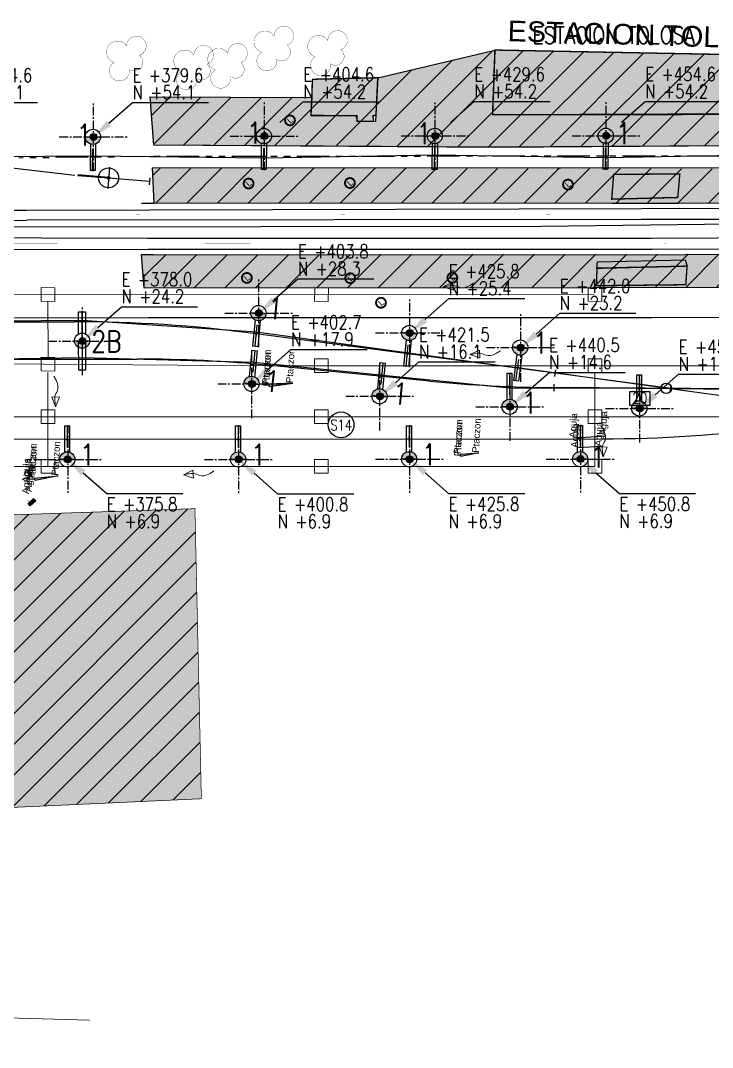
# Model space of a CAD drawing. Header units: millimetres. Extents: x -940 to 1351, y -586 to 711.
# Drawn here: x 968.1 to 1069.3, y 204.7 to 355 of the extents above; entities that cross this region are included whole.
import ezdxf
from ezdxf import colors
from ezdxf.entities.mleader import LeaderData, LeaderLine
from ezdxf.enums import TextEntityAlignment as Align
from ezdxf.math import Vec2, Vec3

# ---------------------------------------------------------------- set-up
doc = ezdxf.new("R2010")
doc.units = ezdxf.units.MM
for name, pattern in [('CENTER', [50.8, 31.75, -6.35, 6.35, -6.35]), ('DASHED2', [0.375, 0.25, -0.125]), ('PHANTOM2', [31.75, 15.875, -3.175, 3.175, -3.175, 3.175, -3.175])]:
    doc.linetypes.add(name, pattern=pattern)
for name, color, linetype in [('_FO TESUR', 6, 'Continuous'), ('Cambios 1.8', 4, 'Continuous'), ('Catenaria', 2, 'Continuous'), ('ENad-AGUJAS', 22, 'Continuous'), ('ENad-ARBOLES', 84, 'Continuous'), ('ENad-cambios', 15, 'Continuous'), ('ENad-EDIFICIOS_ANDENES', 42, 'Continuous'), ('ENad-luminarias', 40, 'Continuous'), ('ENad-NORTE', 4, 'Continuous'), ('ENad-Vias principales', 2, 'Continuous'), ('GE- EDIFICIOS EXISTENTES', 252, 'Continuous'), ('GE-Cotas', 1, 'Continuous'), ('GE-Simbologia', 2, 'Continuous'), ('GE-Textos', 3, 'Continuous'), ('INTOCABLE', 6, 'Continuous'), ('LIMITE PREDIO', 252, 'Continuous'), ('ME-Vias con catenarias', 30, 'Continuous'), ('Nombre de secciòn de emparrillado', 70, 'Continuous'), ('Scr Aguja', 1, 'Continuous'), ('Scr Corazon', 12, 'Continuous'), ('UNIFILAR RIEL EXISTENTE', 140, 'PHANTOM2'), ('unifilar VIAS Ppales', 5, 'DASHED2'), ('Vias principales', 5, 'Continuous')]:
    doc.layers.add(name, color=color, linetype=linetype)
for name, color, linetype, lineweight in [('Catenaria textos', 253, 'Continuous', 15), ('CI-DRENAJES ZONA VIAS', 5, 'Continuous', 9), ('CI-PLUVIALES', 3, 'Continuous', 9)]:
    doc.layers.add(name, color=color, linetype=linetype, lineweight=lineweight)
doc.styles.add('Romans', font='romans.shx', dxfattribs={"width": 0.8})
doc.styles.add('Romans PF', font='romans.shx', dxfattribs={"width": 0.8})
doc.styles.get("Standard").update_dxf_attribs({"font": 'arial.ttf'})
pattern_1 = [(45, (-6414535.1787, -6135190.433), (-2.2450640303, 2.2450640302), [])]

# ---------------------------------------------------------------- blocks, each defined once
blk = doc.blocks.new('cambio-flat-7')
at = {"layer": 'ENad-cambios'}
h = blk.add_hatch(color=1, dxfattribs=at)
h.dxf.hatch_style = 1
h.set_gradient(color1=(255, 159, 127), color2=(255, 255, 0), tint=1)
h.paths.add_polyline_path([(6411372.88, 6139106.94), (6411372.88, 6139107.41), (6411373.96, 6139107.41), (6411373.96, 6139106.94)])
at = {"layer": 'ENad-cambios', "const_width": 0.06}
blk.add_lwpolyline([(6411373.35, 6139107.08), (6411373.09, 6139107.82)], dxfattribs=at)
at = {"layer": 'ENad-cambios', "color": 1}
blk.add_lwpolyline([(6411372.88, 6139107.41), (6411373.96, 6139107.41), (6411373.96, 6139106.94), (6411372.88, 6139106.94)], close=True, dxfattribs=at)
blk = doc.blocks.new('lumi-flat-8')
at = {"layer": 'ENad-luminarias', "const_width": 0.276}
blk.add_lwpolyline([(6334941.85, 6076443.88, 1), (6334943.29, 6076443.88, 1)], format="xyb", close=True, dxfattribs=at)
at = {"layer": 'ENad-luminarias'}
blk.add_text('L', height=0.9, dxfattribs=at).set_placement((6334942.25, 6076443.44))
blk = doc.blocks.new('lumi-flat-17')
at = {"layer": 'ENad-luminarias', "const_width": 0.276}
blk.add_lwpolyline([(6334941.85, 6076443.88, 1), (6334943.29, 6076443.88, 1)], format="xyb", close=True, dxfattribs=at)
at = {"layer": 'ENad-luminarias'}
blk.add_text('L', height=0.9, dxfattribs=at).set_placement((6334942.25, 6076443.44))
blk = doc.blocks.new('lumi-flat-18')
at = {"layer": 'ENad-luminarias', "const_width": 0.276}
blk.add_lwpolyline([(6334941.85, 6076443.88, 1), (6334943.29, 6076443.88, 1)], format="xyb", close=True, dxfattribs=at)
at = {"layer": 'ENad-luminarias'}
blk.add_text('L', height=0.9, dxfattribs=at).set_placement((6334942.25, 6076443.44))
blk = doc.blocks.new('lumi-flat-19')
at = {"layer": 'ENad-luminarias', "const_width": 0.276}
blk.add_lwpolyline([(6334941.85, 6076443.88, 1), (6334943.29, 6076443.88, 1)], format="xyb", close=True, dxfattribs=at)
at = {"layer": 'ENad-luminarias'}
blk.add_text('L', height=0.9, dxfattribs=at).set_placement((6334942.25, 6076443.44))
blk = doc.blocks.new('lumi-flat-20')
at = {"layer": 'ENad-luminarias', "const_width": 0.276}
blk.add_lwpolyline([(6334941.85, 6076443.88, 1), (6334943.29, 6076443.88, 1)], format="xyb", close=True, dxfattribs=at)
at = {"layer": 'ENad-luminarias'}
blk.add_text('L', height=0.9, dxfattribs=at).set_placement((6334942.25, 6076443.44))
blk = doc.blocks.new('lumi-flat-21')
at = {"layer": 'ENad-luminarias', "const_width": 0.276}
blk.add_lwpolyline([(6334941.85, 6076443.88, 1), (6334943.29, 6076443.88, 1)], format="xyb", close=True, dxfattribs=at)
at = {"layer": 'ENad-luminarias'}
blk.add_text('L', height=0.9, dxfattribs=at).set_placement((6334942.25, 6076443.44))
blk = doc.blocks.new('lumi-flat-22')
at = {"layer": 'ENad-luminarias', "const_width": 0.276}
blk.add_lwpolyline([(6334941.85, 6076443.88, 1), (6334943.29, 6076443.88, 1)], format="xyb", close=True, dxfattribs=at)
at = {"layer": 'ENad-luminarias'}
blk.add_text('L', height=0.9, dxfattribs=at).set_placement((6334942.25, 6076443.44))
blk = doc.blocks.new('lumi-flat-23')
at = {"layer": 'ENad-luminarias', "const_width": 0.276}
blk.add_lwpolyline([(6334941.85, 6076443.88, 1), (6334943.29, 6076443.88, 1)], format="xyb", close=True, dxfattribs=at)
at = {"layer": 'ENad-luminarias'}
blk.add_text('L', height=0.9, dxfattribs=at).set_placement((6334942.25, 6076443.44))
blk = doc.blocks.new('CB8der')
for p, q in [((0.5, 11.2), (-0.5, 11.2)), ((0, 11.2), (0, -17.05)), ((0, 0), (-2.11, -16.92)), ((0.5, 0), (-0.5, 0)), ((-2.61, -16.86), (-1.62, -16.98)), ((0.5, -17.05), (-0.5, -17.05))]:
    blk.add_line(p, q)
blk = doc.blocks.new('CAMARA DRENAJE RANURADO')
at = {"layer": 'CI-DRENAJES ZONA VIAS', "ltscale": 2}
blk.add_lwpolyline([(0, -1), (2, -1), (2, 1), (0, 1)], close=True, dxfattribs=at)
blk = doc.blocks.new('CAMB')
at = {"layer": 'GE-Simbologia'}
blk.add_lwpolyline([(6413053.12, 6135476.25), (6413056.05, 6135476.25), (6413056.05, 6135474.22), (6413053.12, 6135474.22)], close=True, dxfattribs=at)
at = {"layer": 'GE-Textos', "style": 'Romans', "width": 0.8}
blk.add_attdef('10', text='', height=1.6, dxfattribs=at).set_placement((6413054.56, 6135474.5), align=Align.CENTER)
blk = doc.blocks.new('tipo de vias')
at = {"layer": 'Nombre de secciòn de emparrillado', "color": 2}
blk.add_circle((-0.14, -0.63), 1.88, dxfattribs=at)
at = {"layer": 'Nombre de secciòn de emparrillado', "style": 'Romans', "width": 0.8}
blk.add_attdef('S10', text='', height=1.56, dxfattribs=at).set_placement((-0.12, -1.45), align=Align.CENTER)
blk = doc.blocks.new('A$C0E88229D')
at = {"layer": 'Catenaria'}
blk.add_hatch(color=256, dxfattribs=at).paths.add_polyline_path([(2.23, 4.91), (0, 4.91, 1)])
at = {"linetype": 'Continuous', "ltscale": 4}
blk.add_line((1.11, 0), (1.11, 3.16), dxfattribs=at)
at = {"color": 1}
for p, q in [((1.01, 2.13), (1.11, 2.13)), ((1.01, 1.73), (1.11, 1.73)), ((1.11, 2.13), (1.21, 2.13)), ((1.11, 1.73), (1.21, 1.73))]:
    blk.add_line(p, q, dxfattribs=at)
at = {"layer": 'Catenaria'}
for p, q in [((0, 4.91), (2.23, 4.91)), ((0.74, 3.86), (0.74, 0)), ((1.49, 3.86), (1.49, 0))]:
    blk.add_line(p, q, dxfattribs=at)
at = {"layer": 'Catenaria', "linetype": 'Continuous', "ltscale": 4}
for p, q in [((1.49, 1.93), (0.74, 1.93)), ((1.49, 0), (0.74, 0))]:
    blk.add_line(p, q, dxfattribs=at)
at = {"layer": 'Catenaria'}
blk.add_circle((1.11, 4.91), 1.11, dxfattribs=at)
blk = doc.blocks.new('A$C78B27864')
at = {"color": 3, "linetype": 'Continuous', "ltscale": 4}
blk.add_line((4.98, 2.08), (4.98, -1.08), dxfattribs=at)
at = {"color": 1}
blk.add_line((0.49, 0.56), (0.49, 0.44), dxfattribs=at)
at = {"layer": 'Catenaria', "color": 3, "linetype": 'Continuous', "ltscale": 4}
for p, q in [((4.99, 0.56), (0.49, 0.56)), ((4.99, 0.44), (0.49, 0.44)), ((4.98, 0.5), (10.98, 0.5))]:
    blk.add_line(p, q, dxfattribs=at)
at = {"layer": 'Catenaria', "color": 4, "linetype": 'Continuous', "ltscale": 4}
blk.add_line((10.98, 1), (10.98, 0), dxfattribs=at)
at = {"layer": 'Catenaria', "color": 1, "linetype": 'Continuous', "ltscale": 4}
for radius in [1.46, 0.2]:
    blk.add_circle((4.98, 0.5), radius, dxfattribs=at)
blk = doc.blocks.new('A$C479D10DC')
at = {"layer": 'Catenaria'}
blk.add_hatch(color=256, dxfattribs=at).paths.add_polyline_path([(2.23, 4.31), (0, 4.31, 1)])
at = {"layer": 'Catenaria', "ltscale": 2}
for p, q in [((0.61, 5.31), (0.61, 8.51)), ((0.61, 0), (0.61, 4.31))]:
    blk.add_line(p, q, dxfattribs=at)
at = {"layer": 'Catenaria', "ltscale": 4}
for p, q in [((0.61, 8.51), (1.61, 8.51)), ((1.11, 8.51), (1.11, 0)), ((1.61, 8.51), (1.61, 5.31)), ((1.61, 4.31), (1.61, 0)), ((1.61, 0), (0.61, 0))]:
    blk.add_line(p, q, dxfattribs=at)
at = {"layer": 'Catenaria'}
blk.add_line((0, 4.31), (2.23, 4.31), dxfattribs=at)
blk.add_circle((1.11, 4.31), 1.11, dxfattribs=at)
blk = doc.blocks.new('COORDENADAS 4.0')
at = {"layer": 'GE-Cotas', "ltscale": 4}
h = blk.add_hatch(color=256, dxfattribs=at)
h.dxf.hatch_style = 1
h.paths.add_polyline_path([(0, 0.5, 0.414214), (-0.5, 0), (0, 0)])
h.paths.add_polyline_path([(0, 0.5), (0, 0), (0.5, 0, 0.414214)])
h.paths.add_polyline_path([(0.5, 0), (0, 0), (0, -0.5, 0.414214)])
h.paths.add_polyline_path([(0, 0), (-0.5, 0, 0.414214), (0, -0.5)])
at = {"layer": 'GE-Cotas', "linetype": 'CENTER', "ltscale": 0.04}
for p, q in [((0, -5), (0, 5)), ((-5, 0), (5, 0))]:
    blk.add_line(p, q, dxfattribs=at)
at = {"layer": 'GE-Cotas', "ltscale": 4}
blk.add_circle((0, 0), 0.5, dxfattribs=at)
at = {"layer": 'GE-Cotas', "color": 3, "ltscale": 4, "style": 'Romans', "width": 0.8}
for tag, p in [('COORDENADASX', (5.7, 8.02)), ('COORDENADASY', (5.7, 5.52))]:
    blk.add_attdef(tag, p, '', height=2, dxfattribs=at)
at = {"layer": 'GE-Cotas', "color": 2, "ltscale": 4}
ml = blk.add_multileader_mtext('Standard', dxfattribs=at)
ml.set_content('', color=2)
ml.set_leader_properties()
ml.build(insert=Vec2(0, 0))
ml.multileader.update_dxf_attribs({"text_right_attachment_type": 6, "dogleg_length": 0.36, "arrow_head_size": 3})
ctx = ml.context
ctx.base_point, ctx.arrow_head_size = Vec3(16.83, 5.02), 3
ctx.right_attachment = 6
notes = []
notes.append((ctx, [(0, (1, 1, 0), (5.7, 5.02), (1, 0), 11.13, [(0, [(0, 0)], 0, [])])]))
ctx.mtext.insert, ctx.mtext.flow_direction = Vec3(18.83, 7.02), 5
for ctx, leaders in notes:
    for number, flags, end, landing, length, lines in leaders:
        leader = LeaderData()
        leader.index, (leader.has_last_leader_line, leader.has_dogleg_vector, leader.attachment_direction) = number, flags
        leader.last_leader_point, leader.dogleg_vector, leader.dogleg_length = Vec3(end), Vec3(landing), length
        for number, points, colour, breaks in lines:
            line = LeaderLine()
            line.index, line.vertices, line.color, line.breaks = number, Vec3.list(points), colors.encode_raw_color(colour), breaks
            leader.lines.append(line)
        ctx.leaders.append(leader)
blk = doc.blocks.new('COORDENADAS 4.2')
at = {"layer": 'GE-Cotas', "ltscale": 4}
h = blk.add_hatch(color=256, dxfattribs=at)
h.dxf.hatch_style = 1
h.paths.add_polyline_path([(0, -0.5, -0.414214), (-0.5, 0), (0, 0)])
h.paths.add_polyline_path([(0, -0.5), (0, 0), (0.5, 0, -0.414214)])
h.paths.add_polyline_path([(0.5, 0), (0, 0), (0, 0.5, -0.414214)])
h.paths.add_polyline_path([(0, 0), (-0.5, 0, -0.414214), (0, 0.5)])
at = {"layer": 'GE-Cotas', "linetype": 'CENTER', "ltscale": 0.04}
for p, q in [((0, 5), (0, -5)), ((-5, 0), (5, 0))]:
    blk.add_line(p, q, dxfattribs=at)
at = {"layer": 'GE-Cotas', "ltscale": 4}
blk.add_circle((0, 0), 0.5, dxfattribs=at)
at = {"layer": 'GE-Cotas', "color": 3, "ltscale": 4, "style": 'Romans', "width": 0.8}
for tag, p in [('COORDENADASX', (5.7, -7.56)), ('COORDENADASY', (5.7, -10.07))]:
    blk.add_attdef(tag, p, '', height=2, dxfattribs=at)
at = {"layer": 'GE-Cotas', "color": 2, "ltscale": 4}
ml = blk.add_multileader_mtext('Standard', dxfattribs=at)
ml.set_content('', color=2)
ml.set_leader_properties()
ml.build(insert=Vec2(0, 0))
ml.multileader.update_dxf_attribs({"text_right_attachment_type": 6, "dogleg_length": 0.36, "arrow_head_size": 3})
ctx = ml.context
ctx.base_point, ctx.arrow_head_size = Vec3(16.83, -5.02), 3
ctx.right_attachment = 6
notes = []
notes.append((ctx, [(0, (1, 1, 0), (5.7, -5.02), (1, 0), 11.13, [(0, [(0, 0)], 0, [])])]))
ctx.mtext.insert, ctx.mtext.flow_direction = Vec3(18.83, -3.02), 5
for ctx, leaders in notes:
    for number, flags, end, landing, length, lines in leaders:
        leader = LeaderData()
        leader.index, (leader.has_last_leader_line, leader.has_dogleg_vector, leader.attachment_direction) = number, flags
        leader.last_leader_point, leader.dogleg_vector, leader.dogleg_length = Vec3(end), Vec3(landing), length
        for number, points, colour, breaks in lines:
            line = LeaderLine()
            line.index, line.vertices, line.color, line.breaks = number, Vec3.list(points), colors.encode_raw_color(colour), breaks
            leader.lines.append(line)
        ctx.leaders.append(leader)
blk = doc.blocks.new('cat')
at = {"layer": 'Catenaria'}
for p, q in [((354.45, 51.09), (379.46, 51.29)), ((379.46, 51.29), (404.45, 51.02)), ((404.45, 51.02), (429.46, 51.43)), ((429.46, 51.43), (454.45, 51.05)), ((454.45, 51.05), (479.46, 51.48))]:
    blk.add_line(p, q, dxfattribs=at)
at = {"layer": 'Catenaria', "color": 3, "ltscale": 4}
blk.add_line((354.45, 51.09), (376.81, 48.49), dxfattribs=at)
at = {"layer": 'Catenaria', "ltscale": 4}
for p, q in [((377.88, 27.24), (403.43, 25.53)), ((403.41, 25.53), (441.6, 20.29)), ((347.89, 21.34), (377.89, 21.78)), ((377.89, 21.78), (402.99, 21.1)), ((402.99, 21.1), (440.43, 17.35)), ((495.38, 12.83), (441.6, 20.29)), ((440.43, 17.35), (459.39, 17.32)), ((459.39, 17.32), (484.41, 17.06))]:
    blk.add_line(p, q, dxfattribs=at)
blk.add_lwpolyline([(287.87, 27.21), (317.89, 26.79), (347.92, 27.02), (377.88, 27.23)], dxfattribs=at)
at = {"layer": 'Catenaria', "linetype": 'Continuous', "ltscale": 4}
blk.add_circle((463.33, 17.28), 0.761, dxfattribs=at)
for name, p, rotation in [('A$C0E88229D', (378.32, 49.18), 359.3746792996645), ('A$C0E88229D', (403.32, 49.29), 359.3746792996645), ('A$C0E88229D', (428.32, 49.31), 359.3746792996645), ('A$C0E88229D', (453.32, 49.34), 359.3746792996645), ('A$C78B27864', (376.76, 47.99), 355.2021755197933), ('A$C0E88229D', (402.1, 23.51), 354.4097579738104), ('A$C479D10DC', (376.78, 19.94), 0.09281448175942641), ('A$C0E88229D', (424.17, 20.6), 354.4097579738104), ('A$C0E88229D', (440.24, 18.52), 352.5001773830045), ('A$C0E88229D', (404.26, 22.7), 174.4097579737928), ('A$C0E88229D', (422.99, 20.89), 174.4097579737927), ('A$C0E88229D', (441.54, 19.49), 180), ('A$C0E88229D', (460.5, 19.25), 180), ('A$C0E88229D', (376.84, 11.79), 180), ('A$C0E88229D', (401.84, 11.78), 180), ('A$C0E88229D', (426.85, 11.81), 180), ('A$C0E88229D', (451.85, 11.82), 180)]:
    blk.add_blockref(name, p, dxfattribs=dict(at, rotation=rotation))
at = {"layer": 'GE-Cotas', "ltscale": 4}
for name, p, values in [('COORDENADAS 4.0', (354.55, 54.07), {'COORDENADASY': 'N +54.1', 'COORDENADASX': 'E +354.6'}), ('COORDENADAS 4.0', (379.56, 54.07), {'COORDENADASY': 'N +54.1', 'COORDENADASX': 'E +379.6'}), ('COORDENADAS 4.0', (404.55, 54.18), {'COORDENADASY': 'N +54.2', 'COORDENADASX': 'E +404.6'}), ('COORDENADAS 4.0', (429.55, 54.21), {'COORDENADASY': 'N +54.2', 'COORDENADASX': 'E +429.6'}), ('COORDENADAS 4.0', (454.55, 54.23), {'COORDENADASY': 'N +54.2', 'COORDENADASX': 'E +454.6'}), ('COORDENADAS 4.0', (403.75, 28.28), {'COORDENADASY': 'N +28.3', 'COORDENADASX': 'E +403.8'}), ('COORDENADAS 4.0', (425.82, 25.38), {'COORDENADASY': 'N +25.4', 'COORDENADASX': 'E +425.8'}), ('COORDENADAS 4.0', (377.95, 24.2), {'COORDENADASY': 'N +24.2', 'COORDENADASX': 'E +378.0'}), ('COORDENADAS 4.0', (442.05, 23.24), {'COORDENADASY': 'N +23.2', 'COORDENADASX': 'E +442.0'}), ('COORDENADAS 4.0', (402.74, 17.93), {'COORDENADASY': 'N +17.9', 'COORDENADASX': 'E +402.7'}), ('COORDENADAS 4.0', (421.46, 16.12), {'COORDENADASY': 'N +16.1', 'COORDENADASX': 'E +421.5'}), ('COORDENADAS 4.0', (440.49, 14.59), {'COORDENADASY': 'N +14.6', 'COORDENADASX': 'E +440.5'}), ('COORDENADAS 4.0', (459.45, 14.34), {'COORDENADASY': 'N +14.3', 'COORDENADASX': 'E +459.4'}), ('COORDENADAS 4.2', (350.79, 6.39), {'COORDENADASX': 'E +350.8', 'COORDENADASY': 'N +6.4'}), ('COORDENADAS 4.2', (375.79, 6.89), {'COORDENADASX': 'E +375.8', 'COORDENADASY': 'N +6.9'}), ('COORDENADAS 4.2', (400.79, 6.87), {'COORDENADASX': 'E +400.8', 'COORDENADASY': 'N +6.9'}), ('COORDENADAS 4.2', (425.8, 6.91), {'COORDENADASX': 'E +425.8', 'COORDENADASY': 'N +6.9'}), ('COORDENADAS 4.2', (450.79, 6.92), {'COORDENADASX': 'E +450.8', 'COORDENADASY': 'N +6.9'})]:
    blk.add_blockref(name, p, dxfattribs=at).add_auto_attribs(values)
at = {"layer": 'GE-Simbologia'}
ref = blk.add_blockref('CAMB', (-6434876.15, -6112085.37), dxfattribs=dict(at, rotation=359.7915328183228))
ref.add_attrib('C10', '20', dxfattribs={"layer": 'GE-Textos', "height": 1.6, "style": 'Romans', "width": 0.8}).set_placement((459.46, 15.07), align=Align.CENTER)
at = {"layer": 'Catenaria textos', "char_height": 5, "width": 356.7779, "attachment_point": 1, "line_spacing_factor": 1.200001, "style": 'Romans PF'}
for s, insert in [('{\\H0.625x;\\C3;1}', (377.1, 55.91)), ('{\\H0.625x;\\C3;1}', (402.04, 56.21)), ('{\\H0.625x;\\C3;1}', (426.82, 56.11)), ('{\\H0.625x;\\C3;1}', (456.01, 56.15)), ('{\\H0.625x;\\C3;2B}', (379.26, 25.71)), ('{\\H0.625x;\\C3;1}', (443.86, 25.48)), ('{\\H0.625x;\\C3;1}', (442.29, 16.7)), ('{\\H0.625x;\\C3;1}', (377.6, 9.12)), ('{\\H0.625x;\\C3;1}', (402.6, 9.11)), ('{\\H0.625x;\\C3;1}', (427.6, 9.14)), ('{\\H0.625x;\\C3;1}', (452.26, 8.83))]:
    blk.add_mtext(s, dxfattribs=dict(at, insert=insert))
at = {"layer": 'Catenaria textos', "char_height": 5, "width": 356.7779, "attachment_point": 1, "rotation": 354.4098, "line_spacing_factor": 1.200001, "style": 'Romans PF'}
for insert in [(405.2, 30.63), (404.75, 19.97), (423.48, 18.16)]:
    blk.add_mtext('{\\H0.625x;\\C3;1}', dxfattribs=dict(at, insert=insert))

msp = doc.modelspace()

# ---------------------------------------------------------------- hatches: boundary and pattern name
at = {"layer": 'ENad-AGUJAS'}
h = msp.add_hatch(color=27, dxfattribs=at)
h.set_gradient(color1=(141, 85, 42), one_color=1, tint=1)
h.paths.add_polyline_path([(1004.426, 301.783), (1004.469, 301.433), (1007.912, 301.92)])
h = msp.add_hatch(color=27, dxfattribs=at)
h.set_gradient(color1=(141, 85, 42), one_color=1, tint=1)
h.paths.add_polyline_path([(1032.492, 291.208), (1032.45, 291.557), (1035.145, 291.728)])
h = msp.add_hatch(color=27, dxfattribs=at)
h.set_gradient(color1=(141, 85, 42), one_color=1, tint=1)
h.paths.add_polyline_path([(973.617, 288.374), (970.24, 287.692), (970.154, 288.03)])
at = {"layer": 'ENad-EDIFICIOS_ANDENES', "transparency": 33554549}
h = msp.add_hatch(color=256, dxfattribs=at)
h.dxf.hatch_style = 1
h.set_gradient(color1=(255, 223, 127), color2=(204, 102, 0), tint=1)
h.paths.add_polyline_path([(1020.387, 346.62), (1037.487, 350.674), (1037.144, 341.23), (1088.473, 341.451), (1119.254, 341.594), (1118.044, 336.552), (1079.957, 336.723), (1037.474, 336.485), (987.612, 336.749), (987.082, 343.814), (1010.699, 343.753), (1010.579, 341.11), (1017.137, 341.083), (1017.328, 340.25), (1020.09, 340.244)])
h.paths.add_polyline_path([(987.541, 320.758), (1052.504, 320.703), (1065.345, 320.779), (1117.726, 320.824), (1117.733, 315.948), (986.175, 315.846), (985.778, 320.772)])
h.paths.add_polyline_path([(1122.744, 333.449), (1122.168, 332.698), (1122.221, 329.231), (1121.258, 328.297), (1117.925, 328.243), (1080.094, 328.306), (1064.347, 328.207), (1054.68, 328.244), (987.654, 328.275), (985.787, 328.21), (987.654, 328.275), (987.413, 333.446), (1079.967, 333.485), (1117.829, 333.221)])
at = {"layer": 'ENad-EDIFICIOS_ANDENES'}
h = msp.add_hatch(color=256, dxfattribs=at)
h.dxf.hatch_style = 1
h.set_gradient(color1=(255, 63, 0), color2=(255, 255, 0), tint=1)
h.paths.add_polyline_path([(1020.387, 346.62), (1020.093, 341.11), (1019.659, 341.087), (1019.743, 340.239), (1017.328, 340.25), (1017.322, 341.059), (1010.579, 341.11), (1010.818, 346.399)])
h.paths.add_polyline_path([(1037.487, 350.674), (1037.144, 341.23), (1080.202, 341.256), (1080.132, 349.852)])
h.paths.add_polyline_path([(1080.157, 346.85), (1088.396, 346.916), (1088.441, 341.322), (1080.202, 341.256)])
h.paths.add_polyline_path([(1054.865, 332.483), (1054.576, 328.859), (1064.246, 329.105), (1064.538, 332.545)])
h.paths.add_polyline_path([(1052.346, 316.193), (1052.424, 318.742), (1065.596, 319.064), (1065.417, 316.34)])
h.paths.add_polyline_path([(1123.073, 319.977), (1117.451, 320.019), (1117.337, 316.386), (1123.012, 316.383)])
h = msp.add_hatch(color=256, dxfattribs=at)
h.dxf.hatch_style = 1
h.set_gradient(color1=(255, 63, 0), color2=(255, 255, 0), tint=1)
h.paths.add_polyline_path([(926.591, 206.995), (883.804, 208.437), (886.427, 255.342), (925.234, 265.456)])
h.paths.add_polyline_path([(962.272, 239.648), (962.369, 282.521), (993.619, 283.566), (994.559, 241.131)])
h.paths.add_polyline_path([(889.151, 180.854), (920.094, 181.687), (920.516, 166.027), (889.573, 165.193)])
h.paths.add_polyline_path([(869.163, 156.123), (864.339, 156.017), (863.941, 140.124), (881.837, 140.359), (882.176, 149.597), (869.328, 150.067)])
h.paths.add_polyline_path([(823.382, 134.113), (823.488, 113.429), (697.421, 112.879), (697.315, 133.563)])
h.paths.add_polyline_path([(697.435, 94.269), (710.053, 94.279), (710.062, 82.256), (697.445, 82.247)])
h.paths.add_polyline_path([(598.408, 105.331), (606.663, 104.839), (606.348, 99.555), (598.093, 100.046)])
h.paths.add_polyline_path([(596.994, 113.687), (601.862, 113.397), (601.56, 108.325), (596.692, 108.614)])
h.paths.add_polyline_path([(605.125, 114.688), (607.877, 114.524), (607.638, 110.508), (604.886, 110.672)])
h.paths.add_polyline_path([(866.478, 172.791), (866.584, 180.142), (859.233, 180.248), (859.127, 172.897)])
h.paths.add_polyline_path([(858.394, 168.907), (858.465, 173.848), (853.524, 173.919), (853.453, 168.978)])
at = {"layer": 'GE- EDIFICIOS EXISTENTES'}
h = msp.add_hatch(dxfattribs=at)
h.set_pattern_fill('ANSI31', color=256)
h.set_pattern_definition(pattern_1)
h.paths.add_polyline_path([(987.654, 328.275), (987.413, 333.446), (1117.829, 333.221), (1122.744, 333.449), (1122.168, 332.698), (1122.221, 329.231), (1121.258, 328.297), (1117.925, 328.243)])
h.paths.add_polyline_path([(986.175, 315.846), (985.778, 320.772), (1117.726, 320.824), (1117.727, 320.017), (1123.072, 319.925), (1123.012, 316.383), (1117.732, 316.385), (1117.733, 315.948)])
edge = h.paths.add_edge_path()
edge.add_line((987.708, 336.749), (987.082, 343.814))
edge.add_line((987.082, 343.814), (1010.699, 343.754))
edge.add_line((1010.699, 343.754), (1010.818, 346.399))
edge.add_line((1010.818, 346.399), (1020.387, 346.62))
edge.add_line((1020.387, 346.62), (1037.487, 350.674))
edge.add_line((1037.487, 350.674), (1080.132, 349.852))
edge.add_line((1080.132, 349.852), (1080.157, 346.85))
edge.add_line((1080.157, 346.85), (1088.396, 346.916))
edge.add_line((1088.396, 346.916), (1088.473, 341.451))
edge.add_line((1088.473, 341.451), (1119.254, 341.594))
edge.add_line((1119.254, 341.594), (1118.044, 336.552))
edge.add_line((1118.044, 336.552), (1079.957, 336.723))
edge.add_line((1079.957, 336.723), (1037.474, 336.485))
edge.add_line((1037.474, 336.485), (987.612, 336.749))
h = msp.add_hatch(dxfattribs=at)
h.set_pattern_fill('ANSI31', color=256)
h.set_pattern_definition(pattern_1)
h.paths.add_polyline_path([(962.272, 239.648), (962.369, 282.521), (993.619, 283.566), (994.559, 241.155)])

# ---------------------------------------------------------------- linework, layer by layer
at = {"layer": '_FO TESUR', "ltscale": 0.2}
for points in [[(939.782, 311.501), (986.763, 311.521)], [(986.761, 311.521), (1060.465, 311.542), (1118.195, 311.736), (1130.118, 311.654)]]:
    msp.add_lwpolyline(points, dxfattribs=at)
at = {"layer": 'CI-DRENAJES ZONA VIAS', "ltscale": 2}
for points in [[(1029.939, 316.041), (1031.401, 315.547), (1031.338, 316.692)], [(1033.828, 306.12), (1035.29, 305.626), (1035.227, 306.771)], [(1011.123, 303.481), (1013.123, 303.481), (1013.123, 305.481), (1011.123, 305.481)], [(1051.123, 303.481), (1053.123, 303.481), (1053.123, 305.481), (1051.123, 305.481)], [(973.215, 298.478), (973.814, 299.9), (972.668, 299.921)], [(1053.31, 291.167), (1053.909, 292.589), (1052.763, 292.61)]]:
    msp.add_lwpolyline(points, close=True, dxfattribs=at)
for points in [[(1034.402, 316.606), (1033.848, 316.234), (1033.377, 316.007), (1032.978, 315.898), (1032.639, 315.881), (1032.35, 315.929), (1032.097, 316.014), (1031.869, 316.111), (1031.655, 316.191), (1031.444, 316.235), (1031.235, 316.244), (1031.025, 316.227), (1030.814, 316.192), (1030.601, 316.148), (1030.385, 316.102), (1030.164, 316.064), (1029.939, 316.041)], [(450.562, 315.057), (1052.01, 314.866)], [(1038.291, 306.685), (1037.737, 306.313), (1037.266, 306.086), (1036.867, 305.977), (1036.528, 305.96), (1036.238, 306.008), (1035.986, 306.093), (1035.758, 306.19), (1035.544, 306.27), (1035.333, 306.314), (1035.124, 306.323), (1034.914, 306.306), (1034.703, 306.271), (1034.49, 306.227), (1034.274, 306.181), (1034.053, 306.143), (1033.828, 306.12)], [(893.126, 305.29), (1004.18, 304.481), (1131.123, 304.481)], [(972.116, 303.481), (972.116, 289.752)], [(972.977, 302.971), (973.308, 302.39), (973.5, 301.904), (973.579, 301.498), (973.571, 301.16), (973.503, 300.874), (973.399, 300.628), (973.286, 300.408), (973.19, 300.2), (973.132, 299.994), (973.107, 299.785), (973.109, 299.575), (973.128, 299.362), (973.157, 299.146), (973.186, 298.927), (973.209, 298.705), (973.215, 298.478)], [(1052.123, 303.481), (1052.123, 289.752)], [(1100.299, 297.018), (868.955, 297.018)], [(1053.072, 295.66), (1053.403, 295.079), (1053.595, 294.593), (1053.674, 294.187), (1053.667, 293.848), (1053.598, 293.563), (1053.494, 293.317), (1053.381, 293.097), (1053.286, 292.889), (1053.227, 292.682), (1053.202, 292.474), (1053.204, 292.264), (1053.223, 292.051), (1053.252, 291.835), (1053.282, 291.616), (1053.304, 291.393), (1053.31, 291.167)]]:
    msp.add_lwpolyline(points, dxfattribs=at)
at = {"layer": 'CI-DRENAJES ZONA VIAS'}
msp.add_lwpolyline([(972.128, 305.714), (972.121, 313.912)], dxfattribs=at)
at = {"layer": 'CI-PLUVIALES', "ltscale": 2}
for points in [[(865.91, 289.76), (1052.123, 289.76)], [(996.393, 289.104), (995.838, 288.732), (995.367, 288.505), (994.969, 288.397), (994.63, 288.379), (994.34, 288.427), (994.087, 288.513), (993.86, 288.609), (993.646, 288.689), (993.435, 288.733), (993.225, 288.742), (993.016, 288.725), (992.805, 288.69), (992.592, 288.646), (992.375, 288.601), (992.155, 288.562), (991.93, 288.539)]]:
    msp.add_lwpolyline(points, dxfattribs=at)
msp.add_lwpolyline([(991.93, 288.539), (993.392, 288.045), (993.329, 289.19)], close=True, dxfattribs=at)
at = {"layer": 'ENad-AGUJAS'}
for p, q in [((1049.331, 293.919), (1053.729, 294.249)), ((1053.075, 292.68), (1049.605, 292.464))]:
    msp.add_line(p, q, dxfattribs=at)
for points in [[(1004.426, 301.783), (1004.469, 301.433), (1007.912, 301.92)], [(1032.492, 291.208), (1032.45, 291.557), (1035.145, 291.728)], [(973.617, 288.374), (970.24, 287.692), (970.154, 288.03)]]:
    msp.add_lwpolyline(points, close=True, dxfattribs=at)
at = {"layer": 'ENad-ARBOLES', "const_width": 0.04}
for points in [[(1005.592, 349.319, 0.9663774), (1007.089, 351.393, 1.9735144), (1005.204, 352.711, 1.4372724), (1003.375, 350.343, 1.8703369)], [(1013.447, 348.667, 0.9663774), (1014.944, 350.742, 1.9735144), (1013.059, 352.06, 1.4372724), (1011.23, 349.691, 1.8703369)], [(984.022, 347.85, 0.9663774), (985.52, 349.924, 1.9735144), (983.634, 351.242, 1.4372724), (981.805, 348.874, 1.8703369)], [(998.828, 346.784, 0.9663774), (1000.326, 348.859, 1.9735144), (998.44, 350.177, 1.4372724), (996.611, 347.808, 1.8703369)], [(993.855, 346.53, 0.9663774), (995.353, 348.604, 1.9735144), (993.468, 349.922, 1.4372724), (991.638, 347.554, 1.8703369)]]:
    msp.add_lwpolyline(points, format="xyb", close=True, dxfattribs=at)
at = {"layer": 'ENad-EDIFICIOS_ANDENES', "color": 1}
msp.add_line((1020.387, 346.62), (1037.487, 350.674), dxfattribs=at)
at = {"layer": 'ENad-EDIFICIOS_ANDENES'}
for points in [[(1020.387, 346.62), (1037.487, 350.674), (1037.144, 341.23), (1088.473, 341.451), (1119.254, 341.594), (1118.044, 336.552), (1079.957, 336.723), (1037.474, 336.485), (987.612, 336.749), (987.082, 343.814), (1010.699, 343.753), (1010.579, 341.11), (1017.137, 341.083), (1017.328, 340.25), (1020.09, 340.244)], [(1065.34, 320), (1065.596, 319.064), (1052.424, 318.742), (1052.487, 319.712)]]:
    msp.add_lwpolyline(points, close=True, dxfattribs=at)
at = {"layer": 'ENad-EDIFICIOS_ANDENES', "color": 1}
for points, const_width in [([(1037.487, 350.674), (1037.144, 341.23), (1080.202, 341.256), (1080.132, 349.852)], 0.2), ([(1054.865, 332.483), (1054.576, 328.859), (1064.246, 329.105), (1064.538, 332.545)], 0.2), ([(1052.346, 316.193), (1052.424, 318.742), (1065.596, 319.064), (1065.417, 316.34)], 0.2), ([(962.272, 239.648), (962.369, 282.521), (993.619, 283.566), (994.559, 241.131)], 0.1)]:
    msp.add_lwpolyline(points, close=True, dxfattribs=dict(at, const_width=const_width))
at = {"layer": 'ENad-EDIFICIOS_ANDENES', "color": 1, "const_width": 0.2}
msp.add_lwpolyline([(1020.387, 346.62), (1020.093, 341.11), (1019.659, 341.087), (1019.743, 340.239), (1017.328, 340.25), (1017.322, 341.059), (1010.579, 341.11), (1010.818, 346.399), (1020.387, 346.62)], dxfattribs=at)
at = {"layer": 'ENad-EDIFICIOS_ANDENES'}
for points in [[(1118.044, 336.552), (1079.957, 336.723), (1037.535, 336.432), (987.612, 336.749), (987.082, 343.814), (1010.699, 343.753)], [(1122.744, 333.449), (1122.168, 332.698), (1122.221, 329.231), (1121.258, 328.297), (1117.925, 328.243), (1080.094, 328.306), (1064.347, 328.207), (1054.68, 328.244), (987.654, 328.275), (985.787, 328.21), (987.654, 328.275), (987.413, 333.446), (1079.967, 333.485), (1117.829, 333.221), (1122.744, 333.449)], [(987.541, 320.758), (1052.504, 320.703), (1065.345, 320.779), (1117.726, 320.824), (1117.733, 315.948), (986.175, 315.846), (985.778, 320.772), (987.541, 320.758)]]:
    msp.add_lwpolyline(points, dxfattribs=at)
at = {"layer": 'ENad-Vias principales', "ltscale": 0.2}
for points in [[(550.721, 327.271), (969.048, 327.271)], [(550.721, 327.271), (969.048, 327.271)], [(969.048, 327.271), (1058.993, 327.509), (1079.856, 327.534), (1118.257, 327.521)], [(969.048, 327.271), (1058.993, 327.509), (1079.856, 327.534), (1118.257, 327.521)], [(550.567, 325.642), (969.038, 325.805)], [(550.567, 325.642), (969.038, 325.805)], [(1212.828, 325.887), (1191.69, 325.9), (1154.907, 325.716), (1118.223, 325.901), (1079.791, 325.873), (1058.879, 325.859), (969.038, 325.805), (969.038, 325.805)], [(1212.828, 325.887), (1191.69, 325.9), (1154.907, 325.716), (1118.223, 325.901), (1079.791, 325.873), (1058.879, 325.859), (969.038, 325.805), (969.038, 325.805)], [(1252.752, 323.403), (1241.171, 323.187), (1235.529, 323.371), (1191.688, 323.4), (1154.527, 323.175), (1118.166, 323.418), (1060.298, 323.081), (986.699, 323.125), (924.569, 323.286)], [(1252.752, 323.403), (1241.171, 323.187), (1235.529, 323.371), (1191.688, 323.4), (1154.527, 323.175), (1118.166, 323.418), (1060.298, 323.081), (986.699, 323.125), (924.569, 323.286)], [(986.758, 321.521), (1060.446, 321.542), (1118.213, 321.737), (1154.46, 321.486), (1191.707, 321.706), (1208.461, 322.07), (1228.694, 321.736), (1240.812, 321.693), (1252.775, 321.793), (1314.974, 321.586), (1326.303, 321.498), (1331.905, 321.72), (1337.046, 321.679)], [(986.758, 321.521), (1060.446, 321.542), (1118.213, 321.737), (1154.46, 321.486), (1191.707, 321.706), (1208.461, 322.07), (1228.694, 321.736), (1240.812, 321.693), (1252.775, 321.793), (1314.974, 321.586), (1326.303, 321.498), (1331.905, 321.72), (1337.046, 321.679)], [(561.934, 321.339), (986.758, 321.521)], [(561.934, 321.339), (986.758, 321.521)]]:
    msp.add_lwpolyline(points, dxfattribs=at)
at = {"layer": 'GE- EDIFICIOS EXISTENTES', "const_width": 0.001}
for points in [[(987.708, 336.749), (987.082, 343.814), (1010.699, 343.754), (1010.818, 346.399), (1020.387, 346.62), (1037.487, 350.674), (1080.132, 349.852), (1080.157, 346.85), (1088.396, 346.916), (1088.473, 341.451), (1119.254, 341.594), (1118.044, 336.552), (1079.957, 336.723), (1037.474, 336.485), (987.612, 336.749)], [(987.654, 328.275), (987.413, 333.446), (1117.829, 333.221), (1122.744, 333.449), (1122.168, 332.698), (1122.221, 329.231), (1121.258, 328.297), (1117.925, 328.243), (987.654, 328.275)], [(986.175, 315.846), (985.778, 320.772), (1117.726, 320.824), (1117.727, 320.017), (1123.072, 319.925), (1123.012, 316.383), (1117.732, 316.385), (1117.733, 315.948), (986.175, 315.846)], [(962.272, 239.648), (962.369, 282.521), (993.619, 283.566), (994.559, 241.155), (962.272, 239.648)]]:
    msp.add_lwpolyline(points, dxfattribs=at)
at = {"layer": 'LIMITE PREDIO', "const_width": 0.1}
msp.add_lwpolyline([(823.382, 134.113), (859.069, 133.227), (860.03, 63.428), (888.832, 63.825), (888.688, 133.943), (943.036, 133.509), (943.643, 209.722), (978.213, 208.731)], dxfattribs=at)
at = {"layer": 'ME-Vias con catenarias', "ltscale": 0.5}
for p, q in [((359.629, 310.66), (975.975, 310.924)), ((1046.299, 303.403), (1002.165, 309.213)), ((398.154, 305.213), (985.145, 305.464)), ((1027.979, 302.236), (1004.714, 304.513))]:
    msp.add_line(p, q, dxfattribs=at)
msp.add_lwpolyline([(935.696, 293.74), (1053.189, 293.79, 0.0647326), (1104.326, 300.461), (1106.565, 301.054)], format="xyb", dxfattribs=at)
for centre, start, end in [((976.061, 110.924), 82.50018, 90.02457), ((985.231, 105.464), 84.40976, 90.02457), ((1047.462, 501.285), 264.40976, 269.62519)]:
    msp.add_arc(centre, 200, start, end, dxfattribs=at)
at = {"layer": 'UNIFILAR RIEL EXISTENTE', "ltscale": 0.3}
for p, q in [((987.544, 335.085), (967.877, 334.879)), ((1079.962, 335.171), (987.544, 335.085))]:
    msp.add_line(p, q, dxfattribs=at)
at = {"layer": 'unifilar VIAS Ppales', "ltscale": 5, "const_width": 0.001}
for points in [[(194.212, 326.288), (226.714, 326.272), (252.129, 326.305), (277.641, 326.337), (326.574, 326.335), (388.375, 326.334), (450.177, 326.333), (520.626, 326.383), (550.723, 326.459), (759.844, 326.497), (969.043, 326.538), (1058.936, 326.684), (1079.824, 326.703), (1118.24, 326.711), (1154.899, 326.524), (1191.691, 326.7), (1212.868, 326.543), (1235.757, 326.568), (1263.242, 326.553), (1285.522, 326.637), (1315.201, 326.513), (1325.992, 326.533), (1338.148, 326.565)], [(1334.446, 322.389), (1326.304, 322.304), (1315.049, 322.361), (1308.239, 322.402), (1252.764, 322.598), (1240.991, 322.44), (1235.141, 322.543), (1191.698, 322.553), (1154.455, 322.33), (1118.189, 322.577), (1060.372, 322.312), (986.729, 322.323), (774.346, 322.303), (761.771, 322.296), (561.116, 322.182), (520.369, 322.285), (450.119, 322.086), (390.444, 322.079), (326.579, 322.017), (277.635, 322.059), (226.646, 322.073), (194.185, 322.058), (163.876, 322.046)]]:
    msp.add_lwpolyline(points, dxfattribs=at)
at = {"layer": 'Vias principales', "ltscale": 2, "extrusion": (0.009254, 0.003425, 0.999951), "elevation": 12.147}
msp.add_lwpolyline([(679.933, 324.678), (798.222, 324.555), (1044.226, 324.846), (1191.634, 326.661)], dxfattribs=at)

# ---------------------------------------------------------------- block references
at = {"layer": 'Cambios 1.8', "rotation": 269.6251938204744}
msp.add_blockref('CB8der', (1063.203, 301.177), dxfattribs=at)
at = {"layer": 'Catenaria'}
msp.add_blockref('cat', (599.22, 283.9), dxfattribs=at)
at = {"layer": 'CI-DRENAJES ZONA VIAS'}
for p, rotation in [((971.129, 314.917), 359.5827248158307), ((1011.129, 314.917), 359.5827248158307), ((1051.129, 314.917), 359.5827248158307), ((971.124, 304.722), 359.5827248158307), ((973.123, 297.018), 180.000000000503), ((1013.123, 297.018), 180.000000000503), ((1053.123, 297.018), 180.000000000503)]:
    msp.add_blockref('CAMARA DRENAJE RANURADO', p, dxfattribs=dict(at, rotation=rotation))
at = {"layer": 'CI-PLUVIALES', "ltscale": 2}
for p in [(971.123, 289.76), (1011.123, 289.76), (1051.123, 289.76)]:
    msp.add_blockref('CAMARA DRENAJE RANURADO', p, dxfattribs=at)
at = {"layer": 'GE-Simbologia'}
ref = msp.add_blockref('CAMB', (-6434276.934, -6111801.468), dxfattribs=dict(at, rotation=359.7915328183228))
ref.add_attrib('C10', '20', dxfattribs={"layer": 'GE-Textos', "height": 1.6, "style": 'Romans', "width": 0.8}).set_placement((1058.677, 298.966), align=Align.CENTER)
msp.add_blockref('tipo de vias', (1015.133, 296.467), dxfattribs=at).add_auto_attribs({'S10': 'S14'})
at = {"layer": 'INTOCABLE', "rotation": 41.55050730889587}
for name, p in [('lumi-flat-23', (-709498.047, -8748936.697)), ('lumi-flat-22', (-709504.101, -8748945.937)), ('lumi-flat-21', (-709489.284, -8748945.86)), ('lumi-flat-18', (-709457.385, -8748946.09)), ('lumi-flat-20', (-709504.359, -8748959.743)), ('lumi-flat-17', (-709474.301, -8748959.72)), ('lumi-flat-19', (-709489.245, -8748959.789)), ('lumi-flat-8', (-709484.737, -8748963.383)), ('cambio-flat-7', (-725171.136, -8846583.028))]:
    msp.add_blockref(name, p, dxfattribs=at)

# ---------------------------------------------------------------- texts
at = {"layer": 'ENad-NORTE'}
msp.add_text('ESTACION TOLOSA', height=3.02332, rotation=358.29314, dxfattribs=at).set_placement((1039.322, 351.98))
at = {"layer": 'GE-Textos', "style": 'Romans PF', "width": 0.8}
msp.add_text('ESTACION TOLOSA', height=2.5, rotation=0, dxfattribs=at).set_placement((1043.003, 351.595))
msp.add_text('ESTACION TOLOSA', height=2.5, rotation=0, dxfattribs=at).set_placement((1043.003, 351.595))
at = {"layer": 'Scr Aguja'}
for p in [(1053.729, 294.249), (1049.331, 293.919), (1049.605, 292.464), (1053.075, 292.68), (969.313, 287.365), (969.424, 287.316), (969.341, 285.706), (969.72, 286.002)]:
    msp.add_text('Aguja', height=1, rotation=86.55051, dxfattribs=at).set_placement(p)
at = {"layer": 'Scr Corazon'}
for p in [(1004.426, 301.783), (1007.912, 301.92), (1004.469, 301.433), (1032.45, 291.557), (1032.492, 291.208), (1035.145, 291.728), (970.154, 288.03), (973.617, 288.374), (970.24, 287.692)]:
    msp.add_text('Ptaczon', height=1, rotation=86.55051, dxfattribs=at).set_placement(p)

doc.saveas('drawing.dxf')
